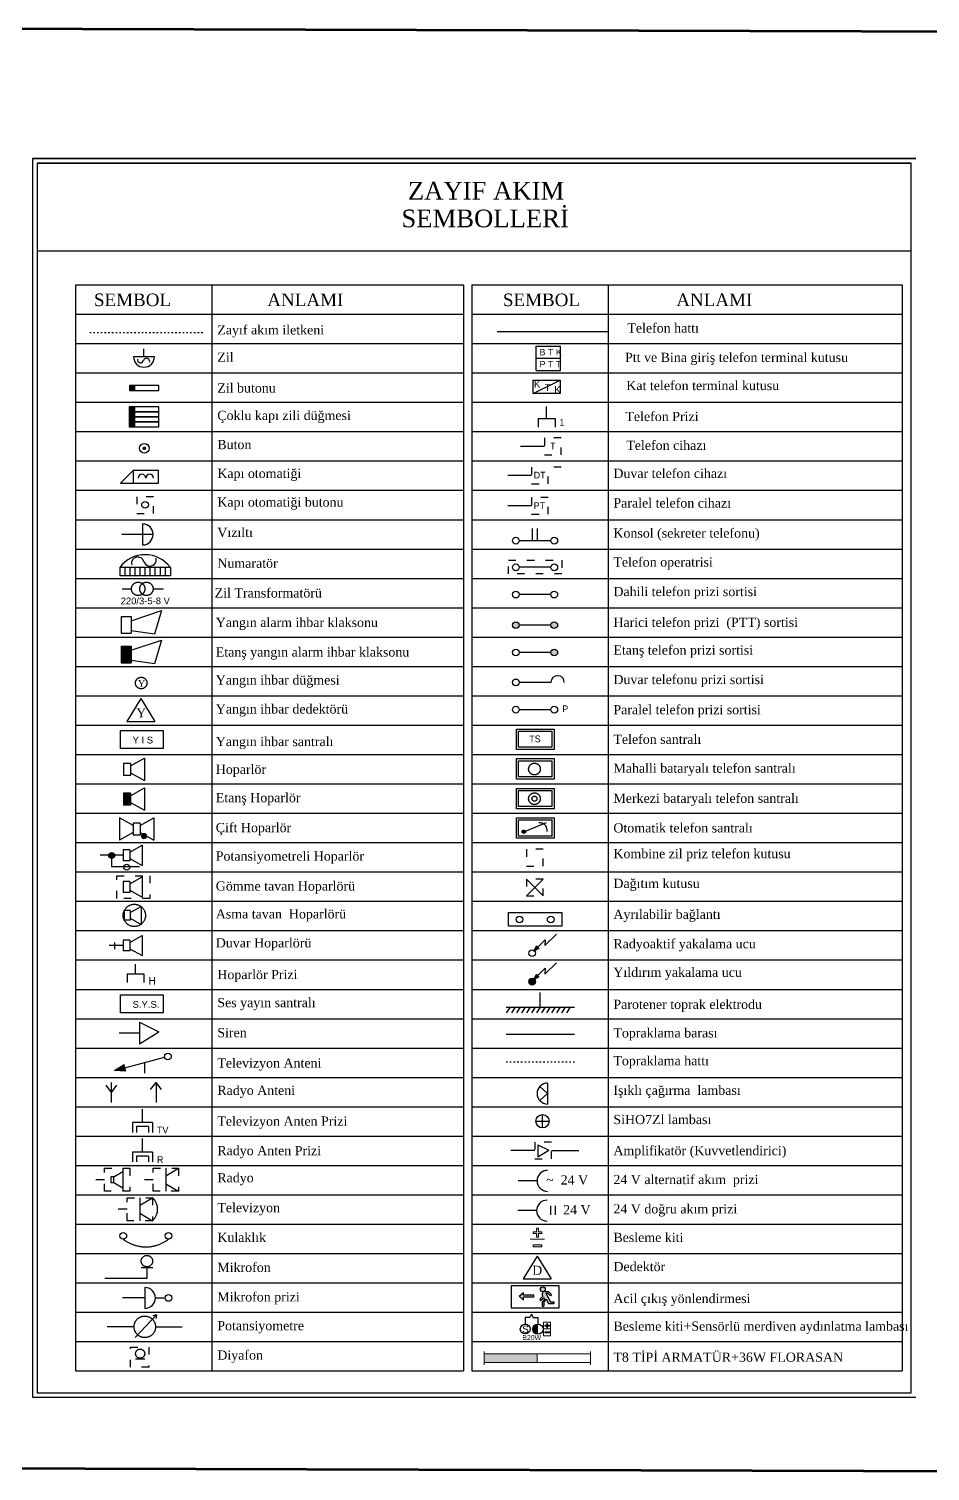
# Model space of a CAD drawing. Header units: millimetres. Extents: x -1335 to 33749, y 2338 to 5277.
# Drawn here: x 5226 to 6680, y 2731 to 5057 of the extents above; entities that cross this region are included whole.
import ezdxf
from ezdxf.lldxf.tags import DXFTag

# ---------------------------------------------------------------- set-up
doc = ezdxf.new("R2010")
doc.units = ezdxf.units.MM
doc.linetypes.add('ACAD_ISO03W100', pattern=[30, 12, -18])
for name, color, linetype, lineweight in [('_05_E_A_AYDINLATMA ARMATÜRÜ', 7, 'Continuous', 20), ('DUVAR', 7, 'Continuous', 53), ('ELK.ALETLERİ', 140, 'Continuous', 30), ('FİBER', 3, 'FIBER_OPTIK', 20), ('tel', 197, 'TELEFON_HATTI', 20), ('teli', 3, 'TELEFON_HATTI', 20)]:
    doc.layers.add(name, color=color, linetype=linetype, lineweight=lineweight)
doc.layers.add('c-elc-sembol', color=1, linetype='Continuous')
doc.styles.add('ARMATÜR', font='times.ttf', dxfattribs={"height": 17.5})
doc.styles.add('MEKAN', font='romantic.ttf', dxfattribs={"height": 0.25})
doc.styles.add('ROMANTIC', font='rom_____.pfb', dxfattribs={"height": 0.3})
doc.styles.get("Standard").update_dxf_attribs({"font": 'arial.ttf'})
doc.styles.add('STYLE1', font='arial.ttf', dxfattribs={"width": 0.6})
doc.styles.add('style2', font='arial.ttf')
tags = doc.linetypes.add('FIBER_OPTIK', pattern='A,12.7,-5.08,["F/O",Standard,S=2.54,R=0,X=-2.54,Y=-1.27],-6.35', length=24.13).pattern_tags.tags
tags[6] = DXFTag(74, 10)
doc.linetypes.add('TELEFON_HATTI', pattern='A,12.7,-5.08,["T",Standard,S=2.54,R=0,X=-2.54,Y=-1.27],-5.08', length=22.86)

# ---------------------------------------------------------------- blocks, each defined once
blk = doc.blocks.new('ASA')
at = {"layer": 'ELK.ALETLERİ'}
blk.add_hatch(color=10, dxfattribs=at).paths.add_polyline_path([(3.1, -34, 0.414214), (14.8, -45.5), (14.6, -22.4, 0.414214)])
at = {"layer": 'teli'}
h = blk.add_hatch(color=1, dxfattribs=at)
h.dxf.hatch_style = 1
h.paths.add_polyline_path([(40.4, -25.1), (36.4, -25.1), (36.4, -21.1), (34.4, -21.1), (34.4, -25.1), (30.4, -25.1), (30.4, -27.1), (34.4, -27.1), (34.4, -31.1), (36.4, -31.1), (36.4, -27.1), (40.4, -27.1)])
h.paths.add_polyline_path([(40.4, -40), (30.4, -40), (30.4, -42), (40.4, -42)])
at = {"layer": 'DUVAR', "color": 252, "linetype": 'Continuous', "lineweight": 9}
for p, q in [((27.5, -17.9), (27.5, -48.8)), ((43.3, -17.9), (27.5, -17.9)), ((43.3, -48.8), (43.3, -17.9)), ((27.5, -48.8), (43.3, -48.8))]:
    blk.add_line(p, q, dxfattribs=at)
at = {"layer": 'ELK.ALETLERİ', "color": 10}
for p, q in [((0, 0), (-3.7, -7.5)), ((0, 0), (3.8, -7.5)), ((-3.7, -7.5), (-14.1, -7.5)), ((-14.1, -7.5), (-14.1, -22.6)), ((3.8, -7.5), (14.7, -7.5)), ((14.7, -7.5), (14.7, -22.4))]:
    blk.add_line(p, q, dxfattribs=at)
for centre, radius in [((-14.1, -33.7), 11), ((14.7, -33.9), 11.6)]:
    blk.add_circle(centre, radius, dxfattribs=at)
at = {"layer": 'teli', "color": 6}
for p, q in [((30.4, -25.1), (34.4, -25.1)), ((30.4, -27.1), (30.4, -25.1)), ((30.4, -25.1), (34.4, -25.1)), ((34.4, -27.1), (30.4, -27.1)), ((34.4, -25.1), (34.4, -21.1)), ((34.4, -21.1), (36.4, -21.1)), ((34.4, -31.1), (34.4, -27.1)), ((36.4, -31.1), (34.4, -31.1)), ((36.4, -21.1), (36.4, -25.1)), ((36.4, -25.1), (40.4, -25.1)), ((40.4, -27.1), (36.4, -27.1)), ((36.4, -27.1), (36.4, -31.1)), ((40.4, -25.1), (40.4, -27.1)), ((43.3, -33.3), (27.3, -33.3)), ((30.4, -40), (40.4, -40)), ((30.4, -42), (30.4, -40)), ((30.4, -40), (34.4, -40)), ((40.4, -42), (30.4, -42)), ((40.4, -40), (40.4, -42))]:
    blk.add_line(p, q, dxfattribs=at)
at = {"layer": 'ELK.ALETLERİ', "color": 10}
blk.add_text('S', height=15.8, rotation=0.5451, dxfattribs=at).set_placement((-20.7, -41.8))
at = {"layer": 'teli', "color": 6}
blk.add_text('B20W', height=11.2, dxfattribs=at).set_placement((-20.7, -58.3))

msp = doc.modelspace()

# ---------------------------------------------------------------- hatches: boundary and pattern name
at = {"ltscale": 10}
for points in [[(5388.6, 4473.3), (5396.7, 4473.3), (5396.7, 4481.4), (5388.6, 4481.4)], [(5388.4, 4439.2), (5396.6, 4439.2), (5396.6, 4447.3), (5388.4, 4447.3)], [(5388.4, 4431.1), (5396.6, 4431.1), (5396.6, 4439.2), (5388.4, 4439.2)], [(5388.4, 4423), (5396.6, 4423), (5396.6, 4431.1), (5388.4, 4431.1)], [(5388.4, 4414.8), (5396.6, 4414.8), (5396.6, 4423), (5388.4, 4423)]]:
    msp.add_hatch(color=256, dxfattribs=at).paths.add_polyline_path(points)
at = {"linetype": 'ACAD_ISO03W100', "ltscale": 10}
h = msp.add_hatch(color=256, dxfattribs=at)
h.paths.add_polyline_path([(6079, 4095, 1), (6068.2, 4095, 1)])
h.paths.add_polyline_path([(6017, 4095, 1), (6006.1, 4095, 1)])
h.paths.add_polyline_path([(6079, 4050.9, 1), (6068.2, 4050.9, 1)])
for color, points in [(256, [(5391.3, 4061.2), (5375.1, 4061.2), (5375.1, 4034.2), (5391.3, 4034.2)]), (256, [(5378.9, 3804.7), (5390.6, 3804.7), (5390.6, 3824.1), (5378.9, 3824.1)]), (256, [(5407.1, 3755.2), (5417.3, 3755.2, 0.950342)]), (256, [(6027, 3761.9, 1), (6021.7, 3761.9, 1)]), (256, [(5364.9, 3723.8, 0.950342), (5355.2, 3723.8)]), (256, [(6043.4, 3520.1, 1), (6032.5, 3520.1, 1)]), (6, [(5364.4, 3376.8), (5382.8, 3375.9), (5380.1, 3386.4)])]:
    msp.add_hatch(color=color, dxfattribs=at).paths.add_polyline_path(points)
h = msp.add_hatch(color=256, dxfattribs=at)
h.paths.add_polyline_path([(5417.3, 3754.9, 0.012728), (5417.3, 3755.2), (5411.9, 3755.2), (5411.9, 3749.8, 0.432109)])
h.paths.add_polyline_path([(5411.9, 3755.2), (5407.1, 3755.2, 0.012728), (5407.1, 3754.9, 0.396542), (5411.9, 3749.8)])
h = msp.add_hatch(color=256, dxfattribs=at)
h.paths.add_polyline_path([(5359.8, 3718.7, 0.432109), (5364.9, 3723.5, 0.012728), (5364.9, 3723.8), (5359.8, 3723.8)])
h.paths.add_polyline_path([(5359.8, 3718.7), (5359.8, 3723.8), (5355.2, 3723.8, 0.012728), (5355.2, 3723.5, 0.396542)])
at = {"layer": '_05_E_A_AYDINLATMA ARMATÜRÜ'}
h = msp.add_hatch(color=1, dxfattribs=at)
h.dxf.hatch_style = 1
h.paths.add_polyline_path([(5960.5, 2920), (5960.5, 2905.7), (6046.2, 2905.7), (6046.2, 2920)])
at = {"layer": 'tel', "linetype": 'TELEFON_HATTI', "lineweight": 20}
h = msp.add_hatch(color=3, dxfattribs=at)
h.dxf.hatch_style = 1
h.paths.add_polyline_path([(6060.1, 3017.8), (6063, 3017.8), (6067.5, 3013.4), (6069.2, 3015.4), (6064.2, 3020.3), (6058.9, 3020.3, 0.653907), (6054.6, 3013.6), (6055.2, 3012.6), (6051.6, 3008.9), (6051.6, 3005.4), (6056.4, 3010.2), (6057.9, 3007.4), (6054.1, 3003.6), (6054.1, 2996.4), (6056.6, 2996.4), (6056.6, 3003.6), (6060.8, 3007.7), (6064.4, 3001), (6072.7, 3001), (6072.7, 3003.6), (6067.7, 3003.6)])
h.paths.add_polyline_path([(6059, 3023.8, 1), (6051.2, 3023.8, 1)])
h.paths.add_polyline_path([(6024.2, 3014.3), (6024.2, 3018.8), (6017.2, 3012.6), (6024.2, 3006.4), (6024.2, 3010.9), (6040.7, 3010.9), (6040.7, 3014.3)])
at = {"layer": 'teli'}
h = msp.add_hatch(color=1, dxfattribs=at)
h.dxf.hatch_style = 1
h.paths.add_polyline_path([(6053.8, 3116.7), (6048.1, 3116.7), (6048.1, 3122.4), (6045.2, 3122.4), (6045.2, 3116.7), (6039.5, 3116.7), (6039.5, 3113.8), (6045.2, 3113.8), (6045.2, 3108.1), (6048.1, 3108.1), (6048.1, 3113.8), (6053.8, 3113.8)])
h.paths.add_polyline_path([(6053.7, 3095.3), (6039.4, 3095.3), (6039.4, 3092.5), (6053.7, 3092.5)])

# ---------------------------------------------------------------- linework, layer by layer
at = {"color": 5, "ltscale": 10}
for p, q in [((5232.5, 4847.5), (5232.5, 2849.8)), ((5232.5, 2849.8), (6656.3, 2849.8))]:
    msp.add_line(p, q, dxfattribs=at)
at = {"ltscale": 10}
for p, q in [((5239.6, 4840.4), (5239.6, 2857)), ((6649.2, 2857), (6649.2, 4840.4)), ((6649.2, 2857), (6649.2, 4840.4)), ((6649.2, 4698), (5239.6, 4698)), ((5927.5, 4643.9), (5927.5, 2892.2)), ((6634.6, 4643.9), (6634.6, 2892.2)), ((6045.9, 3198.7), (6015.5, 3198.7)), ((6045.2, 3150.7), (6014.8, 3150.7)), ((5413.5, 3009.9), (5377.2, 3009.9)), ((5239.6, 2857), (6649.2, 2857))]:
    msp.add_line(p, q, dxfattribs=at)
for p, q in [((5301.9, 4643.9), (5301.9, 2892.2)), ((5301.9, 4643.9), (5927.5, 4643.9)), ((5521.7, 4643.9), (5521.7, 2892.2)), ((5940.5, 4643.9), (6634.6, 4643.9)), ((5940.5, 4643.9), (5940.5, 2892.2)), ((6160.3, 4643.9), (6160.3, 2892.2)), ((5301.9, 4596.5), (5927.5, 4596.5)), ((5940.5, 4596.5), (6634.6, 4596.5)), ((5981.6, 4568.8), (6159.8, 4568.8)), ((5301.9, 4549.2), (5927.5, 4549.2)), ((5940.5, 4549.2), (6634.6, 4549.2)), ((6044.4, 4545), (6083.5, 4545)), ((6044.4, 4505.9), (6044.4, 4545)), ((6083.5, 4505.9), (6083.5, 4545)), ((5429, 4528), (5395.2, 4528)), ((6044.4, 4525.5), (6083.5, 4525.5)), ((5301.9, 4501.8), (5927.5, 4501.8)), ((5940.5, 4501.8), (6634.6, 4501.8)), ((6039.8, 4468.5), (6039.8, 4490.1)), ((6039.8, 4490.1), (6082.9, 4490.1)), ((6039.8, 4468.5), (6082.9, 4490.1)), ((6044.4, 4505.9), (6083.5, 4505.9)), ((6082.9, 4490.1), (6082.9, 4468.5)), ((5388.6, 4481.4), (5388.6, 4473.3)), ((5435.9, 4481.4), (5388.6, 4481.4)), ((5388.6, 4473.3), (5435.9, 4473.3)), ((5396.7, 4481.4), (5396.7, 4473.3)), ((5435.9, 4473.3), (5435.9, 4481.4)), ((6082.9, 4468.5), (6039.8, 4468.5)), ((5301.9, 4454.5), (5927.5, 4454.5)), ((5388.4, 4447.3), (5388.4, 4439.2)), ((5435.8, 4447.3), (5388.4, 4447.3)), ((5396.6, 4447.3), (5396.6, 4439.2)), ((5435.8, 4414.8), (5435.8, 4447.3)), ((5940.5, 4454.5), (6634.6, 4454.5)), ((6061.3, 4428.1), (6061.3, 4447.7)), ((5388.4, 4439.2), (5388.4, 4431.1)), ((5435.8, 4439.2), (5388.4, 4439.2)), ((5388.4, 4439.2), (5435.8, 4439.2)), ((5435.8, 4431.1), (5388.4, 4431.1)), ((5388.4, 4431.1), (5435.8, 4431.1)), ((5388.4, 4431.1), (5388.4, 4423)), ((5388.4, 4423), (5388.4, 4414.8)), ((5435.8, 4423), (5388.4, 4423)), ((5388.4, 4423), (5435.8, 4423)), ((5396.6, 4439.2), (5396.6, 4431.1)), ((5396.6, 4431.1), (5396.6, 4423)), ((5396.6, 4423), (5396.6, 4414.8)), ((6047.7, 4428.1), (6047.7, 4414.6)), ((6047.7, 4428.1), (6074.8, 4428.1)), ((6074.8, 4428.1), (6074.8, 4414.6)), ((5301.9, 4407.2), (5927.5, 4407.2)), ((5388.4, 4414.8), (5435.8, 4414.8)), ((5940.5, 4407.2), (6634.6, 4407.2)), ((5412.5, 4378.5), (5410.7, 4380.2)), ((5413, 4378.5), (5410.8, 4380.7)), ((5413.4, 4378.7), (5410.9, 4381.1)), ((5411.7, 4378.7), (5410.9, 4379.5)), ((5413.7, 4378.9), (5411.2, 4381.4)), ((5414, 4379.2), (5411.4, 4381.7)), ((5414.2, 4379.5), (5411.8, 4381.9)), ((5414.3, 4379.9), (5412.2, 4382.1)), ((5414.4, 4380.4), (5412.7, 4382.1)), ((5414.1, 4381.2), (5413.4, 4381.9)), ((5301.9, 4359.8), (5927.5, 4359.8)), ((5940.5, 4359.8), (6634.6, 4359.8)), ((5394.6, 4344.4), (5374.3, 4324)), ((5394.6, 4344.4), (5394.6, 4324)), ((5435.4, 4344.4), (5394.6, 4344.4)), ((5435.4, 4324), (5435.4, 4344.4)), ((5301.9, 4312.5), (5927.5, 4312.5)), ((5374.3, 4324), (5435.4, 4324)), ((5940.5, 4312.5), (6634.6, 4312.5)), ((5301.9, 4265.1), (5927.5, 4265.1)), ((5409.9, 4258.3), (5409.9, 4224.5)), ((5940.5, 4265.1), (6634.6, 4265.1)), ((5301.9, 4217.8), (5927.5, 4217.8)), ((5940.5, 4217.8), (6634.6, 4217.8)), ((5454.6, 4188.2), (5373, 4188.2)), ((5301.9, 4170.4), (5927.5, 4170.4)), ((5454.6, 4174.7), (5373, 4174.7)), ((5940.5, 4170.4), (6634.6, 4170.4)), ((5301.9, 4123.1), (5927.5, 4123.1)), ((5391.4, 4102.2), (5440.1, 4118.4)), ((5440.1, 4118.4), (5429.2, 4080.6)), ((5940.5, 4123.1), (6634.6, 4123.1)), ((5375.1, 4109), (5375.1, 4081.9)), ((5375.1, 4109), (5391.3, 4109)), ((5391.3, 4109), (5391.3, 4081.9)), ((5301.9, 4075.8), (5927.5, 4075.8)), ((5375.1, 4081.9), (5391.3, 4081.9)), ((5429.2, 4080.6), (5391.4, 4086)), ((5940.5, 4075.8), (6634.6, 4075.8)), ((5375.1, 4061.2), (5391.3, 4061.2)), ((5375.1, 4061.2), (5375.1, 4034.2)), ((5391.3, 4061.2), (5391.3, 4034.2)), ((5391.4, 4054.5), (5440.1, 4070.7)), ((5440.1, 4070.7), (5429.2, 4032.8)), ((5301.9, 4028.4), (5927.5, 4028.4)), ((5375.1, 4034.2), (5391.3, 4034.2)), ((5429.2, 4032.8), (5391.4, 4038.2)), ((5940.5, 4028.4), (6634.6, 4028.4)), ((5301.9, 3981.1), (5927.5, 3981.1)), ((5940.5, 3981.1), (6634.6, 3981.1)), ((5301.9, 3933.7), (5927.5, 3933.7)), ((5940.5, 3933.7), (6634.6, 3933.7)), ((5301.9, 3886.4), (5927.5, 3886.4)), ((5940.5, 3886.4), (6634.6, 3886.4)), ((5390.6, 3872.1), (5378.9, 3872.1)), ((5378.9, 3872.1), (5378.9, 3852.7)), ((5390.6, 3872.1), (5390.6, 3852.7)), ((5301.9, 3839), (5927.5, 3839)), ((5390.6, 3852.7), (5378.9, 3852.7)), ((5940.5, 3839), (6634.6, 3839)), ((5390.6, 3824.1), (5378.9, 3824.1)), ((5378.9, 3824.1), (5378.9, 3804.7)), ((5390.6, 3824.1), (5390.6, 3804.7)), ((5390.6, 3804.7), (5378.9, 3804.7)), ((5301.9, 3791.7), (5927.5, 3791.7)), ((5394.4, 3775.8), (5394.4, 3756.4)), ((5406.1, 3775.8), (5394.4, 3775.8)), ((5406.1, 3775.8), (5406.1, 3756.4)), ((5940.5, 3791.7), (6634.6, 3791.7)), ((5406.1, 3756.4), (5394.4, 3756.4)), ((5301.9, 3744.4), (5927.5, 3744.4)), ((5389.3, 3732.5), (5378.7, 3732.5)), ((5378.7, 3732.5), (5378.7, 3715)), ((5389.3, 3732.5), (5389.3, 3715)), ((5940.5, 3744.4), (6634.6, 3744.4)), ((5389.3, 3715), (5378.7, 3715)), ((5301.9, 3697), (5927.5, 3697)), ((5378.7, 3681.4), (5378.7, 3663.9)), ((5389.3, 3681.4), (5378.7, 3681.4)), ((5389.3, 3681.4), (5389.3, 3663.9)), ((5940.5, 3697), (6634.6, 3697)), ((5389.3, 3663.9), (5378.7, 3663.9)), ((5301.9, 3649.7), (5927.5, 3649.7)), ((5380.2, 3634.8), (5380.2, 3619.1)), ((5389.7, 3634.8), (5380.2, 3634.8)), ((5389.7, 3634.8), (5389.7, 3619.1)), ((5940.5, 3649.7), (6634.6, 3649.7)), ((5389.7, 3619.1), (5380.2, 3619.1)), ((5301.9, 3602.3), (5927.5, 3602.3)), ((5389.3, 3587), (5378.7, 3587)), ((5378.7, 3587), (5378.7, 3569.5)), ((5389.3, 3587), (5389.3, 3569.5)), ((5940.5, 3602.3), (6634.6, 3602.3)), ((5389.3, 3569.5), (5378.7, 3569.5)), ((6040.8, 3569.2), (6045.1, 3577.4)), ((6048.9, 3573.5), (6040.8, 3569.2)), ((6040.9, 3569.3), (6040.8, 3569.3)), ((6041.2, 3569.4), (6040.9, 3569.4)), ((6041.5, 3569.6), (6041, 3569.6)), ((6041.8, 3569.8), (6041.1, 3569.8)), ((6042.2, 3570), (6041.2, 3570)), ((6042.5, 3570.1), (6041.3, 3570.1)), ((6042.8, 3570.3), (6041.4, 3570.3)), ((6043.4, 3570.6), (6041.5, 3570.6)), ((6043.1, 3570.5), (6041.5, 3570.5)), ((6043.8, 3570.8), (6041.6, 3570.8)), ((6044.1, 3571), (6041.7, 3571)), ((6044.4, 3571.1), (6041.8, 3571.1)), ((6044.7, 3571.3), (6041.9, 3571.3)), ((6045, 3571.5), (6042, 3571.5)), ((6045.4, 3571.6), (6042.1, 3571.6)), ((6045.7, 3571.8), (6042.2, 3571.8)), ((6046.3, 3572.2), (6042.3, 3572.2)), ((6046, 3572), (6042.3, 3572)), ((6046.6, 3572.3), (6042.4, 3572.3)), ((6047, 3572.5), (6042.5, 3572.5)), ((6047.3, 3572.7), (6042.6, 3572.7)), ((6047.6, 3572.8), (6042.7, 3572.8)), ((6047.9, 3573), (6042.8, 3573)), ((6048.2, 3573.2), (6042.9, 3573.2)), ((6048.6, 3573.3), (6043, 3573.3)), ((6048.9, 3573.5), (6043.1, 3573.5)), ((6048.6, 3573.8), (6043.2, 3573.8)), ((6048.8, 3573.7), (6043.2, 3573.7)), ((6048.5, 3574), (6043.3, 3574)), ((6048.3, 3574.2), (6043.4, 3574.2)), ((6048.1, 3574.3), (6043.5, 3574.3)), ((6048, 3574.5), (6043.6, 3574.5)), ((6047.8, 3574.7), (6043.7, 3574.7)), ((6047.6, 3574.9), (6043.8, 3574.9)), ((6047.4, 3575), (6043.9, 3575)), ((6047.1, 3575.4), (6044, 3575.4)), ((6047.3, 3575.2), (6044, 3575.2)), ((6046.9, 3575.5), (6044.1, 3575.5)), ((6046.8, 3575.7), (6044.2, 3575.7)), ((6046.6, 3575.9), (6044.3, 3575.9)), ((6046.4, 3576), (6044.4, 3576)), ((6046.3, 3576.2), (6044.5, 3576.2)), ((6046.1, 3576.4), (6044.6, 3576.4)), ((6045.9, 3576.5), (6044.7, 3576.5)), ((6045.8, 3576.7), (6044.8, 3576.7)), ((6045.4, 3577.1), (6044.9, 3577.1)), ((6045.6, 3576.9), (6044.9, 3576.9)), ((6045.2, 3577.2), (6045, 3577.2)), ((6048.9, 3573.5), (6045.1, 3577.4)), ((5301.9, 3555), (5927.5, 3555)), ((5398.3, 3532.4), (5398.3, 3548.4)), ((5940.5, 3555), (6634.6, 3555)), ((5384.8, 3532.4), (5384.8, 3518.9)), ((5384.8, 3532.4), (5411.9, 3532.4)), ((5411.9, 3532.4), (5411.9, 3518.9)), ((6040.8, 3523.3), (6045.1, 3531.4)), ((6048.9, 3527.6), (6040.8, 3523.3)), ((6040.9, 3523.4), (6040.8, 3523.4)), ((6041.2, 3523.5), (6040.9, 3523.5)), ((6041.5, 3523.7), (6041, 3523.7)), ((6041.8, 3523.9), (6041.1, 3523.9)), ((6042.2, 3524), (6041.2, 3524)), ((6042.5, 3524.2), (6041.3, 3524.2)), ((6042.8, 3524.4), (6041.4, 3524.4)), ((6043.4, 3524.7), (6041.5, 3524.7)), ((6043.1, 3524.5), (6041.5, 3524.5)), ((6043.8, 3524.9), (6041.6, 3524.9)), ((6044.1, 3525), (6041.7, 3525)), ((6044.4, 3525.2), (6041.8, 3525.2)), ((6044.7, 3525.4), (6041.9, 3525.4)), ((6045, 3525.6), (6042, 3525.6)), ((6045.4, 3525.7), (6042.1, 3525.7)), ((6045.7, 3525.9), (6042.2, 3525.9)), ((6046.3, 3526.2), (6042.3, 3526.2)), ((6046, 3526.1), (6042.3, 3526.1)), ((6046.6, 3526.4), (6042.4, 3526.4)), ((6047, 3526.6), (6042.5, 3526.6)), ((6047.3, 3526.7), (6042.6, 3526.7)), ((6047.6, 3526.9), (6042.7, 3526.9)), ((6047.9, 3527.1), (6042.8, 3527.1)), ((6048.2, 3527.2), (6042.9, 3527.2)), ((6048.6, 3527.4), (6043, 3527.4)), ((6048.9, 3527.6), (6043.1, 3527.6)), ((6048.6, 3527.9), (6043.2, 3527.9)), ((6048.8, 3527.7), (6043.2, 3527.7)), ((6048.5, 3528.1), (6043.3, 3528.1)), ((6048.3, 3528.3), (6043.4, 3528.3)), ((6048.1, 3528.4), (6043.5, 3528.4)), ((6048, 3528.6), (6043.6, 3528.6)), ((6047.8, 3528.8), (6043.7, 3528.8)), ((6047.6, 3528.9), (6043.8, 3528.9)), ((6047.4, 3529.1), (6043.9, 3529.1)), ((6047.1, 3529.4), (6044, 3529.4)), ((6047.3, 3529.3), (6044, 3529.3)), ((6046.9, 3529.6), (6044.1, 3529.6)), ((6046.8, 3529.8), (6044.2, 3529.8)), ((6046.6, 3529.9), (6044.3, 3529.9)), ((6046.4, 3530.1), (6044.4, 3530.1)), ((6046.3, 3530.3), (6044.5, 3530.3)), ((6046.1, 3530.5), (6044.6, 3530.5)), ((6045.9, 3530.6), (6044.7, 3530.6)), ((6045.8, 3530.8), (6044.8, 3530.8)), ((6045.4, 3531.1), (6044.9, 3531.1)), ((6045.6, 3531), (6044.9, 3531)), ((6045.2, 3531.3), (6045, 3531.3)), ((6048.9, 3527.6), (6045.1, 3531.4)), ((5301.9, 3507.6), (5927.5, 3507.6)), ((5374, 3498.6), (5443, 3498.6)), ((5374, 3469.8), (5374, 3498.6)), ((5443, 3498.6), (5443, 3469.8)), ((5940.5, 3507.6), (6634.6, 3507.6)), ((5443, 3469.8), (5374, 3469.8)), ((5301.9, 3460.3), (5927.5, 3460.3)), ((5940.5, 3460.3), (6634.6, 3460.3)), ((5301.9, 3413), (5927.5, 3413)), ((5940.5, 3413), (6634.6, 3413)), ((5301.9, 3365.6), (5927.5, 3365.6)), ((5940.5, 3365.6), (6634.6, 3365.6)), ((5301.9, 3318.3), (5927.5, 3318.3)), ((5409.6, 3292.8), (5409.6, 3314.4)), ((5940.5, 3318.3), (6634.6, 3318.3)), ((6054.6, 3284.2), (6054.6, 3305.5)), ((5425.6, 3292.8), (5393.6, 3292.8)), ((5393.6, 3292.8), (5393.6, 3276.8)), ((5419.2, 3286.4), (5400, 3286.4)), ((5400, 3286.4), (5400, 3276.8)), ((5419.2, 3286.4), (5419.2, 3276.8)), ((5425.6, 3292.8), (5425.6, 3276.8)), ((6043.9, 3294.9), (6065.2, 3294.9)), ((5301.9, 3270.9), (5927.5, 3270.9)), ((5409.6, 3245.1), (5409.6, 3266.8)), ((5940.5, 3270.9), (6634.6, 3270.9)), ((5393.6, 3245.1), (5393.6, 3229.2)), ((5425.6, 3245.1), (5393.6, 3245.1)), ((5400, 3238.7), (5400, 3229.2)), ((5419.2, 3238.7), (5400, 3238.7)), ((5419.2, 3238.7), (5419.2, 3229.2)), ((5425.6, 3245.1), (5425.6, 3229.2)), ((5301.9, 3223.6), (5927.5, 3223.6)), ((5940.5, 3223.6), (6634.6, 3223.6)), ((5301.9, 3176.2), (5927.5, 3176.2)), ((5940.5, 3176.2), (6634.6, 3176.2)), ((5301.9, 3128.9), (5927.5, 3128.9)), ((5940.5, 3128.9), (6634.6, 3128.9)), ((5301.9, 3081.6), (5927.5, 3081.6)), ((5940.5, 3081.6), (6634.6, 3081.6)), ((5301.9, 3034.2), (5927.5, 3034.2)), ((5940.5, 3034.2), (6634.6, 3034.2)), ((5301.9, 2986.9), (5927.5, 2986.9)), ((5940.5, 2986.9), (6634.6, 2986.9)), ((5301.9, 2939.5), (5927.5, 2939.5)), ((5940.5, 2939.5), (6634.6, 2939.5)), ((5301.9, 2892.2), (5927.5, 2892.2)), ((5940.5, 2892.2), (6634.6, 2892.2))]:
    msp.add_line(p, q)
at = {"linetype": 'ACAD_ISO03W100', "ltscale": 0.2}
for p, q in [((5324.5, 4567.1), (5510, 4567.1)), ((5995.9, 3390.5), (6106.3, 3390.5))]:
    msp.add_line(p, q, dxfattribs=at)
at = {"linetype": 'ACAD_ISO03W100', "ltscale": 10}
for p, q in [((5412.1, 4528), (5412.1, 4540.6)), ((6057.7, 4383.4), (6019.3, 4383.4)), ((6037, 4336.4), (5998.5, 4336.4)), ((6037, 4287.3), (5998.5, 4287.3)), ((5426.8, 4241.4), (5376.4, 4241.4)), ((6038.5, 4231.3), (6038.5, 4251)), ((6046.6, 4231.3), (6046.6, 4251)), ((6068.2, 4231.3), (6017, 4231.3)), ((5373, 4188.2), (5373, 4174.7)), ((5381.1, 4188.2), (5381.1, 4174.7)), ((5389.2, 4188.2), (5389.2, 4174.7)), ((5397.4, 4188.2), (5397.4, 4174.7)), ((5405.5, 4188.2), (5405.5, 4174.7)), ((5413.6, 4188.2), (5413.6, 4174.7)), ((5421.7, 4188.2), (5421.7, 4174.7)), ((5429.8, 4188.2), (5429.8, 4174.7)), ((5437.9, 4188.2), (5437.9, 4174.7)), ((5446.1, 4188.2), (5446.1, 4174.7)), ((5454.6, 4188.2), (5454.6, 4174.7)), ((6068.2, 4188.3), (6017, 4188.3)), ((5376.9, 4153.6), (5391.9, 4153.6)), ((5426.8, 4153.6), (5443.5, 4153.6)), ((6068.2, 4144.3), (6017, 4144.3)), ((6068.2, 4095), (6017, 4095)), ((6068.2, 4050.9), (6017, 4050.9)), ((6068.2, 4002.7), (6017, 4002.7)), ((6068.2, 3958.7), (6017, 3958.7)), ((6012.6, 3927.5), (6073.2, 3927.5)), ((6012.6, 3894.5), (6012.6, 3927.5)), ((6016.1, 3924), (6069.8, 3924)), ((6016.1, 3898), (6016.1, 3924)), ((6069.8, 3924), (6069.8, 3898)), ((6073.2, 3927.5), (6073.2, 3894.5)), ((6073.2, 3894.5), (6012.6, 3894.5)), ((6069.8, 3898), (6016.1, 3898)), ((5390.6, 3868), (5412.7, 3880.4)), ((5412.7, 3880.4), (5412.7, 3844.4)), ((6012.6, 3879.8), (6073.2, 3879.8)), ((6012.6, 3846.8), (6012.6, 3879.8)), ((6016.1, 3876.3), (6069.8, 3876.3)), ((6016.1, 3850.3), (6016.1, 3876.3)), ((6069.8, 3876.3), (6069.8, 3850.3)), ((6073.2, 3879.8), (6073.2, 3846.8)), ((5390.6, 3856.8), (5412.7, 3844.4)), ((6073.2, 3846.8), (6012.6, 3846.8)), ((6069.8, 3850.3), (6016.1, 3850.3)), ((5390.6, 3820), (5412.7, 3832.4)), ((5412.7, 3832.4), (5412.7, 3796.4)), ((6012.6, 3831.8), (6073.2, 3831.8)), ((6012.6, 3798.9), (6012.6, 3831.8)), ((6016.1, 3828.3), (6069.8, 3828.3)), ((6016.1, 3802.3), (6016.1, 3828.3)), ((6069.8, 3828.3), (6069.8, 3802.3)), ((6073.2, 3831.8), (6073.2, 3798.9)), ((5390.6, 3808.8), (5412.7, 3796.4)), ((6073.2, 3798.9), (6012.6, 3798.9)), ((6069.8, 3802.3), (6016.1, 3802.3)), ((5394.5, 3771.7), (5372.4, 3784.1)), ((5372.4, 3784.1), (5372.4, 3748.1)), ((5406.1, 3771.7), (5428.2, 3784.1)), ((5428.2, 3784.1), (5428.2, 3748.1)), ((6012.6, 3784.2), (6073.2, 3784.2)), ((6012.6, 3751.3), (6012.6, 3784.2)), ((6016.1, 3780.8), (6069.8, 3780.8)), ((6016.1, 3754.8), (6016.1, 3780.8)), ((6024.4, 3761.9), (6061, 3776.6)), ((6069.8, 3780.8), (6069.8, 3754.8)), ((6073.2, 3784.2), (6073.2, 3751.3)), ((5394.5, 3760.5), (5372.4, 3748.1)), ((5406.1, 3760.5), (5428.2, 3748.1)), ((6073.2, 3751.3), (6012.6, 3751.3)), ((6069.8, 3754.8), (6016.1, 3754.8)), ((5378.7, 3723.8), (5341.5, 3723.8)), ((5359.8, 3723.8), (5359.8, 3705.7)), ((5389.3, 3728.8), (5409.1, 3740)), ((5409.1, 3740), (5409.1, 3707.6)), ((5359.8, 3705.7), (5404.8, 3705.7)), ((5389.3, 3718.7), (5409.1, 3707.6)), ((5389.3, 3677.7), (5409.1, 3688.9)), ((5409.1, 3688.9), (5409.1, 3656.5)), ((6055.8, 3685.6), (6028.7, 3658.5)), ((6028.7, 3685.6), (6055.8, 3658.5)), ((5389.3, 3667.6), (5409.1, 3656.5)), ((5389.7, 3631.5), (5407.5, 3641.5)), ((5407.5, 3641.5), (5407.5, 3612.4)), ((5999.6, 3631.5), (6085.8, 3631.5)), ((5999.6, 3609.6), (5999.6, 3631.5)), ((6085.8, 3631.5), (6085.8, 3609.6)), ((5389.7, 3622.4), (5407.5, 3612.4)), ((6085.8, 3609.6), (5999.6, 3609.6)), ((5364.7, 3583), (5364.7, 3572.6)), ((5389.3, 3583.3), (5409.1, 3594.5)), ((5409.1, 3594.5), (5409.1, 3562.1)), ((6040.8, 3569.2), (6059.1, 3587.5)), ((6058.6, 3578.1), (6077, 3596.4)), ((6059.1, 3587.5), (6058.6, 3578.1)), ((5378.7, 3578.3), (5355.7, 3578.3)), ((5389.3, 3573.2), (5409.1, 3562.1)), ((6040.8, 3523.3), (6059.1, 3541.6)), ((6058.6, 3532.2), (6077, 3550.5)), ((6059.1, 3541.6), (6058.6, 3532.2)), ((6002.3, 3479), (5996.3, 3469.7)), ((6010.4, 3479), (6004.4, 3469.7)), ((6018.5, 3479), (6012.5, 3469.7)), ((6026.6, 3479), (6020.5, 3469.7)), ((6034.6, 3479), (6028.6, 3469.7)), ((6042.7, 3479), (6036.7, 3469.7)), ((6050.8, 3479), (6044.8, 3469.7)), ((6058.9, 3479), (6052.8, 3469.7)), ((6066.9, 3479), (6060.9, 3469.7)), ((6075, 3479), (6069, 3469.7)), ((6083.1, 3479), (6077.1, 3469.7)), ((6091.2, 3479), (6085.1, 3469.7)), ((6099.3, 3479), (6093.2, 3469.7)), ((5404.8, 3437.2), (5372.3, 3437.2)), ((6062.8, 3339.6), (6050.2, 3350.9)), ((6062.8, 3356.5), (6062.8, 3322.7)), ((6062.8, 3339.6), (6050.2, 3328.2)), ((6042.2, 3247.6), (6003.7, 3247.6)), ((6069.2, 3247.6), (6113.1, 3247.6)), ((5363.5, 3205.2), (5378.1, 3213.9)), ((5377.9, 3219), (5377.9, 3182)), ((5447.4, 3206.8), (5467.9, 3219)), ((5447.4, 3219), (5447.4, 3182)), ((5348.4, 3200.5), (5334.2, 3200.5)), ((5363.5, 3196.2), (5378.1, 3187.6)), ((5426.9, 3200.5), (5412.7, 3200.5)), ((5447.4, 3194.2), (5467.9, 3182)), ((5405.3, 3159.3), (5425.8, 3171.5)), ((5405.3, 3171.5), (5405.3, 3134.5)), ((5384.8, 3153), (5370.6, 3153)), ((5405.3, 3146.6), (5425.8, 3134.5)), ((5407.6, 3058.9), (5426.1, 3058.9)), ((5416.8, 3060.1), (5416.8, 3041.1)), ((5416.8, 3041.1), (5349.1, 3041.1)), ((5397.6, 2946.3), (5432.2, 2982.7)), ((5432.2, 2982.7), (5426.4, 2981.3)), ((5432.2, 2982.7), (5431.1, 2976.9)), ((5396.1, 2963.3), (5352.9, 2963.3)), ((5430.6, 2963.3), (5473.8, 2963.3)), ((5398.5, 2911.7), (5413.3, 2911.7))]:
    msp.add_line(p, q, dxfattribs=at)
at = {"linetype": 'ACAD_ISO03W100'}
for p, q in [((6084.8, 4396.9), (6057.7, 4396.9)), ((6057.7, 4396.9), (6057.7, 4369.8)), ((6084.8, 4369.8), (6084.8, 4396.9)), ((6057.7, 4369.8), (6084.8, 4369.8)), ((6037, 4349.9), (6037, 4322.9)), ((6084.8, 4349.9), (6057.7, 4349.9)), ((6064, 4322.9), (6064, 4349.9)), ((6037, 4322.9), (6064, 4322.9)), ((5427.4, 4302.1), (5400.4, 4302.1)), ((5400.4, 4302.1), (5400.4, 4275)), ((5427.4, 4275), (5427.4, 4302.1)), ((6064, 4300.8), (6037, 4300.8)), ((6037, 4300.8), (6037, 4273.8)), ((6064, 4273.8), (6064, 4300.8)), ((5400.4, 4275), (5427.4, 4275)), ((6037, 4273.8), (6064, 4273.8)), ((5999.6, 4199.6), (6085.8, 4199.6)), ((5999.6, 4177.7), (5999.6, 4199.6)), ((6085.8, 4199.6), (6085.8, 4177.7)), ((6085.8, 4177.7), (5999.6, 4177.7)), ((6055.8, 3733.5), (6028.7, 3733.5)), ((6028.7, 3733.5), (6028.7, 3706.5)), ((6055.8, 3706.5), (6055.8, 3733.5)), ((6028.7, 3706.5), (6055.8, 3706.5)), ((5368.1, 3690.7), (5421.5, 3690.7)), ((5368.1, 3654.3), (5368.1, 3690.7)), ((5421.5, 3690.7), (5421.5, 3654.3)), ((6055.8, 3685.6), (6028.7, 3685.6)), ((6028.7, 3685.6), (6028.7, 3658.5)), ((6055.8, 3658.5), (6055.8, 3685.6)), ((5421.5, 3654.3), (5368.1, 3654.3)), ((6028.7, 3658.5), (6055.8, 3658.5)), ((6069.2, 3261.1), (6042.2, 3261.1)), ((6042.2, 3261.1), (6042.2, 3234.1)), ((6069.2, 3234.1), (6069.2, 3261.1)), ((6042.2, 3234.1), (6069.2, 3234.1)), ((5348.4, 3182), (5348.4, 3219)), ((5348.4, 3219), (5389.4, 3219)), ((5389.4, 3219), (5389.4, 3182)), ((5426.9, 3182), (5426.9, 3219)), ((5426.9, 3219), (5467.9, 3219)), ((5467.9, 3219), (5467.9, 3182)), ((5363.5, 3205.2), (5358.4, 3205.2)), ((5358.4, 3205.2), (5358.4, 3196)), ((5358.4, 3196), (5363.5, 3196)), ((5363.5, 3196), (5363.5, 3205.2)), ((5389.4, 3182), (5348.4, 3182)), ((5384.8, 3134.5), (5384.8, 3171.5)), ((5384.8, 3171.5), (5425.8, 3171.5)), ((5425.8, 3171.5), (5425.8, 3134.5)), ((5467.9, 3182), (5426.9, 3182)), ((5425.8, 3134.5), (5384.8, 3134.5)), ((5390.3, 2930.7), (5419.9, 2930.7)), ((5390.3, 2898), (5390.3, 2930.7)), ((5419.9, 2930.7), (5419.9, 2898)), ((5419.9, 2898), (5390.3, 2898))]:
    msp.add_line(p, q, dxfattribs=at)
at = {"ltscale": 0.1}
for p, q in [((5407.2, 3976.6), (5384.6, 3939.9)), ((5407.2, 3976.6), (5429.8, 3939.9)), ((5384.6, 3939.9), (5429.8, 3939.9)), ((5404.8, 3454.7), (5404.8, 3419.8)), ((5404.8, 3454.7), (5436, 3439)), ((5404.8, 3419.8), (5436, 3439)), ((6047.1, 3257.1), (6047.1, 3237.6)), ((6047.1, 3257.1), (6064.6, 3248.3)), ((6047.1, 3237.6), (6064.6, 3248.3)), ((6045.9, 3077.5), (6023.3, 3040.7)), ((6045.9, 3077.5), (6068.5, 3040.7)), ((6023.3, 3040.7), (6068.5, 3040.7))]:
    msp.add_line(p, q, dxfattribs=at)
at = {"color": 2, "linetype": 'ACAD_ISO03W100', "ltscale": 10}
for p, q in [((6051.1, 3479), (6051.1, 3502.4)), ((5995.9, 3479), (6106.3, 3479)), ((5995.9, 3435.4), (6106.3, 3435.4))]:
    msp.add_line(p, q, dxfattribs=at)
at = {"color": 6}
for p, q in [((5381.4, 3381.1), (5445.4, 3398.2)), ((5364.4, 3376.8), (5380.1, 3386.4)), ((5382.8, 3375.9), (5364.4, 3376.8)), ((5382.8, 3375.9), (5380.1, 3386.4)), ((5413.4, 3372.4), (5413.4, 3389.7))]:
    msp.add_line(p, q, dxfattribs=at)
at = {"color": 6, "linetype": 'ACAD_ISO03W100', "ltscale": 10}
for p, q in [((5350.3, 3353.2), (5359.2, 3341.5)), ((5359.2, 3357.6), (5359.2, 3325.3)), ((5368, 3353.2), (5359.2, 3341.5)), ((5422.8, 3345.9), (5431.6, 3357.6)), ((5431.6, 3357.6), (5431.6, 3325.3)), ((5440.4, 3345.9), (5431.6, 3357.6))]:
    msp.add_line(p, q, dxfattribs=at)
at = {"color": 1, "linetype": 'ACAD_ISO03W100', "ltscale": 10}
for p, q in [((6067.7, 3158.3), (6067.7, 3143.8)), ((6074.9, 3158.3), (6074.9, 3143.8))]:
    msp.add_line(p, q, dxfattribs=at)
at = {"linetype": 'ByBlock'}
for p, q in [((5413.5, 3026.8), (5413.5, 2992.9)), ((5430.4, 3009.9), (5446.2, 3009.9))]:
    msp.add_line(p, q, dxfattribs=at)
msp.add_lwpolyline([(5374, 3924.9), (5443, 3924.9), (5443, 3896.1), (5374, 3896.1)], close=True)
for centre, radius in [((5412.6, 4380.3), 7.67), ((5412.6, 4380.3), 1.81), ((5413.8, 4289.1), 5.41), ((6011.6, 4231.3), 5.41), ((6073.6, 4231.3), 5.41), ((6011.6, 4188.3), 5.41), ((6073.6, 4188.3), 5.41), ((6011.6, 4144.3), 5.41), ((6073.6, 4144.3), 5.41), ((6011.6, 4095), 5.41), ((6073.6, 4095), 5.41), ((6011.6, 4050.9), 5.41), ((6073.6, 4050.9), 5.41), ((6011.6, 4002.7), 5.41), ((6011.6, 3958.7), 5.41), ((6073.6, 3958.7), 5.41), ((5360.1, 3723.5), 4.87), ((5384.3, 3704.7), 4.87), ((6017.5, 3620.2), 5.41), ((6067.9, 3620.2), 5.41), ((6037.9, 3566), 5.41), ((6037.9, 3520.1), 5.41), ((6054.6, 3294.9), 10.7), ((5378.7, 3110), 5.41), ((5451.6, 3110), 5.41), ((5451.6, 3009.9), 5.41)]:
    msp.add_circle(centre, radius)
at = {"linetype": 'ACAD_ISO03W100', "ltscale": 10}
for centre, radius in [((5402.7, 4153.6), 10.8), ((5416, 4153.6), 10.8), ((5407.6, 4001.7), 9.3), ((6041.7, 3863), 9.44), ((6041.7, 3815.1), 9.44), ((6041.7, 3815.1), 4.03), ((6024.4, 3761.9), 2.64), ((5396.5, 3626.9), 18), ((5416.8, 3069.3), 9.19), ((5413.4, 2963.3), 17.3), ((5405.9, 2920), 7.36)]:
    msp.add_circle(centre, radius, dxfattribs=at)
at = {"color": 6}
msp.add_circle((5450.7, 3399.2), 5.41, dxfattribs=at)
for centre, radius, start, end in [((5412.1, 4528), 16.9, 180, 0), ((5406.4, 4523.1), 5.07, 166.3371, 346.1225), ((5416.2, 4520.4), 5.07, 344.5857, 165.5327), ((5408.7, 4332.2), 6.17, 0, 180), ((5421.2, 4332.2), 6.17, 0, 180), ((5409.9, 4241.4), 16.9, 270, 90), ((5413.8, 4158), 50.7, 36.4627, 143.5373), ((5402.1, 4194.9), 10.1, 13.8775, 193.6629), ((5421.7, 4200.3), 10.1, 194.4673, 15.4143), ((6079, 4002.7), 10.8, 0, 180)]:
    msp.add_arc(centre, radius, start, end)
at = {"linetype": 'ACAD_ISO03W100', "ltscale": 10}
for centre, radius, start, end in [((6050.1, 3764.4), 11.9, 349.6628, 95.5321), ((5409.4, 3153), 24.7, 311.5496, 48.4504), ((5415.2, 3152.4), 60.1, 232.6744, 307.3256)]:
    msp.add_arc(centre, radius, start, end, dxfattribs=at)
at = {"linetype": 'ByBlock'}
for centre, start, end in [((6062.8, 3339.6), 90, 270), ((6062.8, 3198.7), 90, 270), ((6062.1, 3150.7), 90, 270), ((5413.5, 3009.9), 270, 90)]:
    msp.add_arc(centre, 16.9, start, end, dxfattribs=at)
at = {"layer": '_05_E_A_AYDINLATMA ARMATÜRÜ'}
for p, q in [((5960.5, 2902.2), (5960.5, 2923.6)), ((6131.9, 2920), (5960.5, 2920)), ((6046.2, 2905.7), (6046.2, 2920)), ((6131.9, 2902.2), (6131.9, 2923.6)), ((6131.9, 2905.7), (5960.5, 2905.7))]:
    msp.add_line(p, q, dxfattribs=at)
at = {"layer": 'c-elc-sembol', "color": 3}
for p, q in [((6017.2, 3012.6), (6024.2, 3018.8)), ((6017.2, 3012.6), (6024.2, 3006.4)), ((6024.2, 3014.3), (6024.2, 3018.8)), ((6040.7, 3014.3), (6024.2, 3014.3)), ((6040.7, 3010.9), (6024.2, 3010.9)), ((6024.2, 3006.4), (6024.2, 3010.9)), ((6040.7, 3010.9), (6040.7, 3014.3)), ((6055.2, 3012.6), (6051.6, 3008.9)), ((6056.4, 3010.2), (6051.6, 3005.4)), ((6051.6, 3005.4), (6051.6, 3008.9)), ((6057.9, 3007.4), (6054.1, 3003.6)), ((6054.1, 3003.6), (6054.1, 2996.4)), ((6054.5, 3013.8), (6055.2, 3012.6)), ((6056.4, 3010.2), (6057.9, 3007.4)), ((6060.8, 3007.7), (6056.6, 3003.6)), ((6056.6, 3003.6), (6056.6, 2996.4)), ((6058.9, 3020.3), (6064.2, 3020.3)), ((6060.1, 3017.8), (6067.7, 3003.6)), ((6060.1, 3017.8), (6063, 3017.8)), ((6060.8, 3007.7), (6064.4, 3001)), ((6063, 3017.8), (6067.5, 3013.4)), ((6064.2, 3020.3), (6069.2, 3015.4)), ((6064.4, 3001), (6072.7, 3001)), ((6069.2, 3015.4), (6067.5, 3013.4)), ((6067.7, 3003.6), (6072.7, 3003.6)), ((6072.7, 3003.6), (6072.7, 3001)), ((6054.1, 2996.4), (6056.6, 2996.4))]:
    msp.add_line(p, q, dxfattribs=at)
at = {"layer": 'c-elc-sembol', "color": 1}
msp.add_lwpolyline([(6004.2, 2993.7), (6081.6, 2993.7), (6081.6, 3029.6), (6004.2, 3029.6)], close=True, dxfattribs=at)
at = {"layer": 'c-elc-sembol', "color": 3}
msp.add_circle((6055.1, 3023.8), 3.87, dxfattribs=at)
msp.add_arc((6058.2, 3016), 4.34, 81.5775, 214.3013, dxfattribs=at)
at = {"layer": 'DUVAR'}
msp.add_lwpolyline([(5136.1, 5056.8), (5136.5, 2735.6), (6751.9, 2730.5), (6748.5, 5051.8), (5133.1, 5056.8)], dxfattribs=at)
at = {"layer": 'FİBER', "color": 6, "linetype": 'ByBlock', "lineweight": 35}
for p, q in [((5232.5, 4847.5), (6656.3, 4847.5)), ((6649.2, 4840.4), (5239.6, 4840.4))]:
    msp.add_line(p, q, dxfattribs=at)
at = {"layer": 'teli', "color": 6}
for p, q in [((6045.2, 3116.7), (6045.2, 3122.4)), ((6045.2, 3122.4), (6048.1, 3122.4)), ((6048.1, 3122.4), (6048.1, 3116.7)), ((6058, 3104.9), (6035, 3104.9)), ((6039.4, 3095.3), (6053.7, 3095.3)), ((6039.4, 3092.5), (6039.4, 3095.3)), ((6039.4, 3095.3), (6045.2, 3095.3)), ((6039.5, 3116.7), (6045.2, 3116.7)), ((6039.5, 3113.8), (6039.5, 3116.7)), ((6039.5, 3116.7), (6045.2, 3116.7)), ((6045.2, 3113.8), (6039.5, 3113.8)), ((6045.2, 3108.1), (6045.2, 3113.8)), ((6048.1, 3108.1), (6045.2, 3108.1)), ((6048.1, 3116.7), (6053.8, 3116.7)), ((6053.8, 3113.8), (6048.1, 3113.8)), ((6048.1, 3113.8), (6048.1, 3108.1)), ((6053.7, 3095.3), (6053.7, 3092.5)), ((6053.8, 3116.7), (6053.8, 3113.8)), ((6053.7, 3092.5), (6039.4, 3092.5))]:
    msp.add_line(p, q, dxfattribs=at)

# ---------------------------------------------------------------- block references
at = {"layer": 'teli', "color": 6, "xscale": 0.7141104849115114, "yscale": 0.7141104849115114, "zscale": 0.7141104849115114}
msp.add_blockref('ASA', (6036.8, 2983.7), dxfattribs=at)

# ---------------------------------------------------------------- texts
at = {"ltscale": 10}
for s, height, style, p in [('ZAYIF AKIM', 28.48, 'ARMATÜR', (5837.6, 4781.5)), ('SEMBOLLERİ', 28.48, 'ARMATÜR', (5827.1, 4736.8)), ('SEMBOL', 20.29, 'ARMATÜR', (5331.4, 4609.6)), ('ANLAMI', 20.29, 'ARMATÜR', (5610.9, 4609.6)), ('SEMBOL', 20.29, 'ARMATÜR', (5990.8, 4609.6)), ('ANLAMI', 20.29, 'ARMATÜR', (6270.3, 4609.6)), ('Telefon hattı', 14.879, 'ARMATÜR', (6191.4, 4566.9)), ('Zayıf akım iletkeni', 14.879, 'ARMATÜR', (5530.3, 4563.9)), ('Zil', 14.88, 'ARMATÜR', (5530.3, 4519.9)), ('Ptt ve Bina giriş telefon terminal kutusu', 14.879, 'ARMATÜR', (6187.7, 4519.5)), ('Kat telefon terminal kutusu', 14.879, 'ARMATÜR', (6189.7, 4474.1)), ('Zil butonu', 14.88, 'ARMATÜR', (5530.3, 4470.1)), ('Çoklu kapı zili düğmesi', 14.879, 'ARMATÜR', (5530.3, 4425.9)), ('Telefon Prizi', 14.879, 'ARMATÜR', (6188.3, 4424.2)), ('Buton', 14.88, 'ARMATÜR', (5530.3, 4378.9)), ('Telefon cihazı', 14.879, 'ARMATÜR', (6189.7, 4377.7)), ('Kapı otomatiği', 14.879, 'ARMATÜR', (5530.3, 4332.4)), ('Duvar telefon cihazı', 14.879, 'ARMATÜR', (6168.9, 4332.4)), ('Kapı otomatiği butonu', 14.879, 'ARMATÜR', (5530.3, 4286.1)), ('Paralel telefon cihazı', 14.879, 'ARMATÜR', (6168.9, 4284.7)), ('Vızıltı', 14.88, 'ARMATÜR', (5530.3, 4237.2)), ('Konsol (sekreter telefonu)', 14.879, 'ARMATÜR', (6168.9, 4236.1)), ('Numaratör', 14.88, 'ARMATÜR', (5530.3, 4187.6)), ('Telefon operatrisi', 14.879, 'ARMATÜR', (6168.9, 4189.4)), ('Zil Transformatörü', 14.879, 'ARMATÜR', (5526.1, 4139.6)), ('Dahili telefon prizi sortisi', 14.879, 'ARMATÜR', (6168.9, 4141.8)), ('Yangın alarm ihbar klaksonu', 14.879, 'ARMATÜR', (5527.8, 4092)), ('Harici telefon prizi  (PTT) sortisi', 14.879, 'ARMATÜR', (6168.9, 4092.2)), ('Etanş yangın alarm ihbar klaksonu', 14.879, 'ARMATÜR', (5527.8, 4044.3)), ('Etanş telefon prizi sortisi', 14.879, 'ARMATÜR', (6168.9, 4047.5)), ('Y', 10.8, 'ARMATÜR', (5402.3, 3995.7)), ('Yangın ihbar düğmesi', 14.879, 'ARMATÜR', (5527.8, 3999.2)), ('Duvar telefonu prizi sortisi', 14.879, 'ARMATÜR', (6168.9, 3999.9)), ('Yangın ihbar dedektörü', 14.879, 'ARMATÜR', (5527.8, 3952.5)), ('Paralel telefon prizi sortisi', 14.879, 'ARMATÜR', (6168.9, 3951.3)), ('Y I S', 10.93, 'style2', (5393.7, 3904.2)), ('Yangın ihbar santralı', 14.879, 'ARMATÜR', (5527.8, 3899.9)), ('Telefon santralı', 14.879, 'ARMATÜR', (6168.9, 3903.6)), ('Hoparlör', 14.88, 'ARMATÜR', (5527.8, 3855.1)), ('Mahalli bataryalı telefon santralı', 14.879, 'ARMATÜR', (6168.9, 3857)), ('Etanş Hoparlör', 14.879, 'ARMATÜR', (5527.8, 3809.4)), ('Merkezi bataryalı telefon santralı', 14.879, 'ARMATÜR', (6168.9, 3808.4)), ('Çift Hoparlör', 14.879, 'ARMATÜR', (5527.8, 3761.1)), ('Otomatik telefon santralı', 14.879, 'ARMATÜR', (6168.9, 3760.7)), ('Potansiyometreli Hoparlör', 14.879, 'ARMATÜR', (5527.8, 3715.2)), ('Kombine zil priz telefon kutusu', 14.879, 'ARMATÜR', (6168.9, 3719.1)), ('Gömme tavan Hoparlörü', 14.879, 'ARMATÜR', (5527.8, 3666.9)), ('Dağıtım kutusu', 14.879, 'ARMATÜR', (6168.9, 3671.1)), ('Asma tavan  Hoparlörü', 14.879, 'ARMATÜR', (5527.8, 3621.9)), ('Ayrılabilir bağlantı', 14.879, 'ARMATÜR', (6168.9, 3621.3)), ('Duvar Hoparlörü', 14.879, 'ARMATÜR', (5527.8, 3575.2)), ('Radyoaktif yakalama ucu', 14.879, 'ARMATÜR', (6168.9, 3573.8)), ('Hoparlör Prizi', 14.879, 'ARMATÜR', (5530.3, 3524.1)), ('Yıldırım yakalama ucu', 14.879, 'ARMATÜR', (6168.9, 3527.8)), ('Ses yayın santralı', 14.879, 'ARMATÜR', (5530.3, 3478.8)), ('Parotener toprak elektrodu', 14.879, 'ARMATÜR', (6168.9, 3476)), ('S.Y.S.', 10.93, 'style2', (5393.7, 3477.9)), ('Siren', 14.88, 'ARMATÜR', (5530.3, 3430.4)), ('Topraklama barası', 14.879, 'ARMATÜR', (6168.9, 3430)), ('Televizyon Anteni', 14.879, 'ARMATÜR', (5530.3, 3381.4)), ('Topraklama hattı', 14.879, 'ARMATÜR', (6168.9, 3385.1)), ('Radyo Anteni', 14.879, 'ARMATÜR', (5530.3, 3337.3)), ('Işıklı çağırma  lambası', 14.879, 'ARMATÜR', (6168.9, 3337.4)), ('Televizyon Anten Prizi', 14.879, 'ARMATÜR', (5530.3, 3287.7)), ('SiHO7Zl lambası', 14.879, 'ARMATÜR', (6168.9, 3290.3)), ('Radyo Anten Prizi', 14.879, 'ARMATÜR', (5530.3, 3240.1)), ('Amplifikatör (Kuvvetlendirici)', 14.879, 'ARMATÜR', (6168.9, 3240.1)), ('Radyo', 14.88, 'ARMATÜR', (5530.3, 3196.4)), ('~  24 V', 14.88, 'ARMATÜR', (6060.5, 3192.8)), ('24 V alternatif akım  prizi', 14.879, 'ARMATÜR', (6168.9, 3193.5)), ('Televizyon', 14.88, 'ARMATÜR', (5530.3, 3148.1)), ('     24 V', 14.88, 'ARMATÜR', (6059.8, 3144.8)), ('24 V doğru akım prizi', 14.879, 'ARMATÜR', (6168.9, 3146.1)), ('Kulaklık', 14.88, 'ARMATÜR', (5530.3, 3100.2)), ('Besleme kiti', 14.879, 'ARMATÜR', (6168.9, 3100.1)), ('Mikrofon', 14.88, 'ARMATÜR', (5530.3, 3051.8)), ('Dedektör', 14.88, 'ARMATÜR', (6168.9, 3053.1)), ('Mikrofon prizi', 14.879, 'ARMATÜR', (5530.3, 3004.2)), ('Acil çıkış yönlendirmesi', 14.879, 'ARMATÜR', (6168.9, 3001.6)), ('Potansiyometre', 14.879, 'ARMATÜR', (5530.3, 2957.8)), ('Besleme kiti+Sensörlü merdiven aydınlatma lambası', 14.879, 'ARMATÜR', (6168.9, 2957)), ('Diyafon', 14.88, 'ARMATÜR', (5530.3, 2910.3)), ('T8 TİPİ ARMATÜR+36W FLORASAN', 14.879, 'ARMATÜR', (6168.9, 2906.9))]:
    msp.add_text(s, height=height, dxfattribs=dict(at, style=style)).set_placement(p)
for s, height, style, p in [('B T K', 10.37, 'STYLE1', (6049.7, 4530.3)), ('P T T', 10.37, 'STYLE1', (6049.7, 4510.8)), ('K', 11, 'STYLE1', (6041, 4478)), ('T', 11, 'STYLE1', (6058.1, 4472.7)), ('K', 11, 'STYLE1', (6073.7, 4469.6)), ('1', 10.8, 'ROMANTIC', (6081.8, 4416.8)), ('T', 10.8, 'ROMANTIC', (6067, 4378.6)), ('DT', 10.82, 'ROMANTIC', (6040.4, 4331.6)), ('PT', 10.82, 'ROMANTIC', (6040.4, 4282.5)), ('220/3-5-8 V', 10.872, 'STYLE1', (5374.5, 4128.7)), ('Y', 14.6, 'MEKAN', (5399.6, 3946.4)), ('P', 10.8, 'ROMANTIC', (6086.6, 3954.7)), ('TS', 10.82, 'ROMANTIC', (6033.2, 3906.2)), ('H', 12.2, 'ROMANTIC', (5419.5, 3515.4)), ('TV', 10.82, 'ROMANTIC', (5433, 3275.2)), ('R', 10.8, 'ROMANTIC', (5433, 3227.6)), ('D', 14.6, 'MEKAN', (6038.2, 3047.2))]:
    msp.add_text(s, height=height, dxfattribs=dict(style=style)).set_placement(p)

doc.saveas('drawing.dxf')
